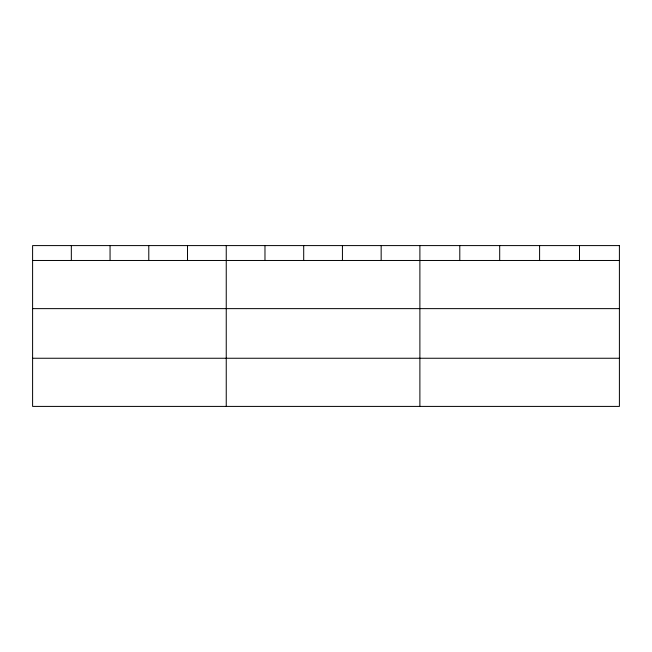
<?xml version="1.0" encoding="UTF-8"?>
<svg xmlns="http://www.w3.org/2000/svg" width="652" height="652" viewBox="0 0 652 652"><rect width="100%" height="100%" fill="white"/><g stroke="black" fill="none" stroke-linecap="round" stroke-linejoin="round"><path stroke-width="0.98" d="M32.6 260.474L619.4 260.474M32.6 308.632L619.4 308.632M32.6 358.25L619.4 358.25M579.498 245.592L579.498 260.474M539.595 245.592L539.595 260.474M499.693 245.592L499.693 260.474M459.79 245.592L459.79 260.474M419.888 245.592L419.888 406.408M381.159 245.592L381.159 260.474M342.43 245.592L342.43 260.474M303.702 245.592L303.702 260.474M264.973 245.592L264.973 260.474M226.244 245.592L226.244 406.408M187.515 245.592L187.515 260.474M148.786 245.592L148.786 260.474M110.058 245.592L110.058 260.474M71.329 245.592L71.329 260.474M619.4 245.592L32.6 245.592L32.6 406.408L619.4 406.408L619.4 245.592"/></g></svg>
